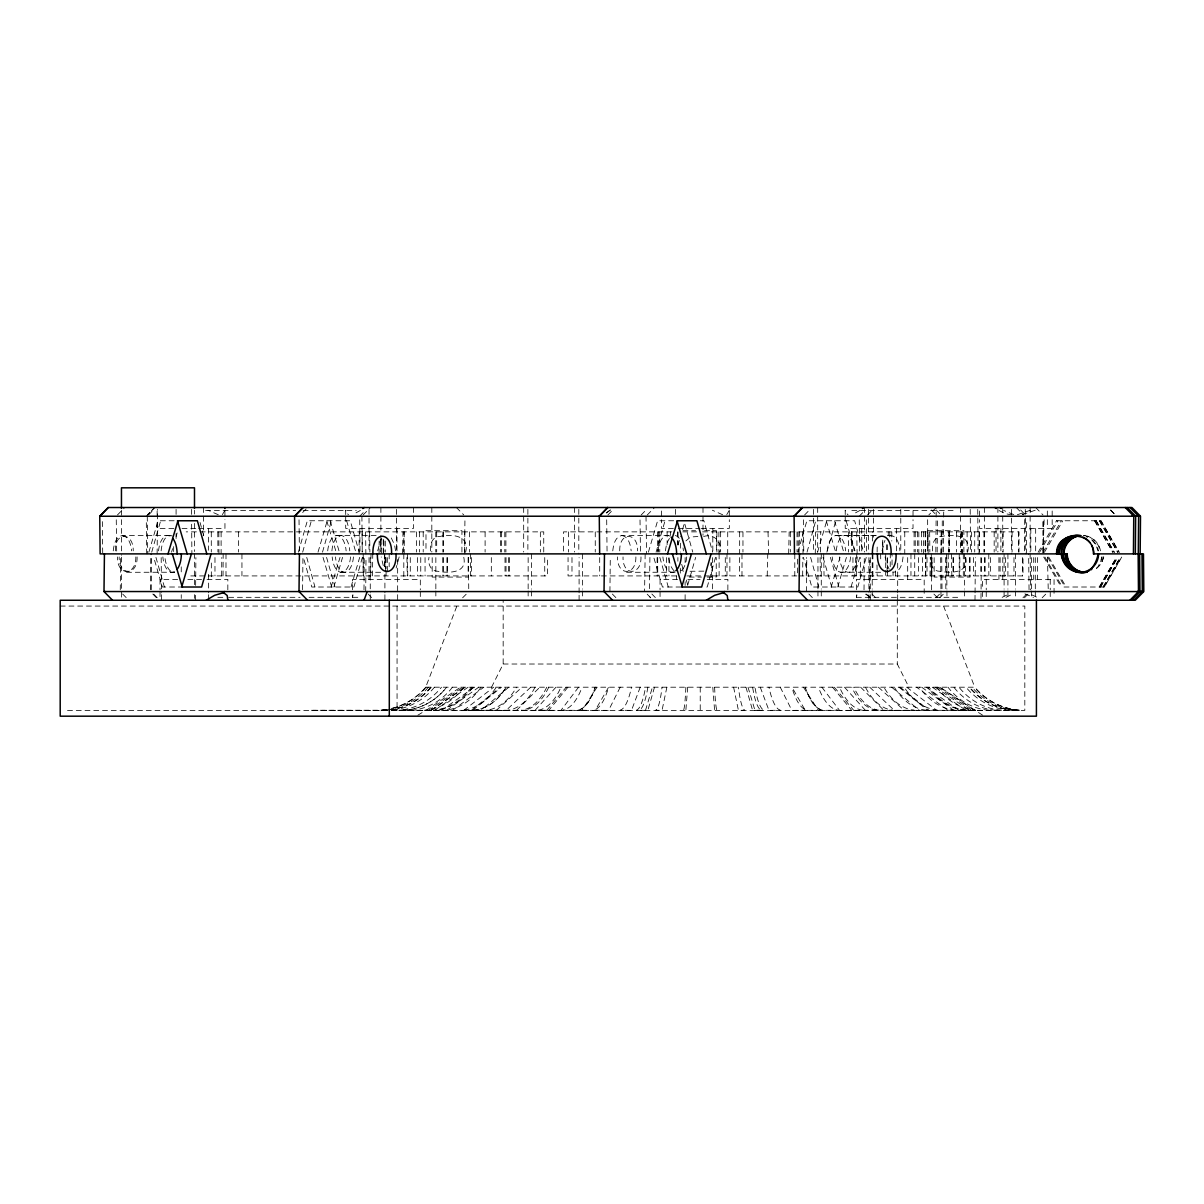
<?xml version="1.0" encoding="UTF-8"?>
<svg xmlns="http://www.w3.org/2000/svg" width="1204" height="1204" viewBox="0 0 1204 1204"><rect width="100%" height="100%" fill="white"/><g stroke="black" fill="none" stroke-linecap="round" stroke-linejoin="round"><path stroke-width="0.75" stroke-dasharray="5 3.75" d="M227.827 589.825L227.842 579.395L205.327 579.395M345.698 516.32L345.698 528.39L413.499 528.39L413.499 516.215M345.714 514.59L345.683 510.24L346.06 512.483L348.483 514.74M543.741 552.049L543.741 531.867L186.199 531.867M579.094 600.254L579.094 594.701M579.094 592.835L579.094 557.602M727.863 589.825L727.878 579.395L707.154 579.395M845.223 516.32L845.223 528.39L913.023 528.39L913.023 519.692M845.238 514.59L845.208 510.24L845.584 512.483L848.007 514.74M892.044 564.902L892.059 553.885M895.37 575.918L895.385 570.41M223.056 575.918L223.161 553.885M359.003 553.885L359.289 531.867M150.365 589.719L150.801 553.885M221.656 575.918L221.777 557.557M379.064 553.885L379.155 541.048M383.609 553.885L383.715 539.211M887.062 572.246L887.182 557.557M157.122 553.885L157.513 509.382M195.515 600.254L195.575 594.701M195.65 585.43L195.891 557.602M363.984 589.779L364.255 557.482M365.7 591.57L366.001 557.482M864.02 589.779L864.306 557.482M869.574 591.57L869.875 557.482M890.207 566.738L890.313 553.885M931.113 575.918L931.294 553.885M935.824 552.034L936.215 507.516L928.841 514.906M937.179 552.094L937.449 519.797M942.025 552.094L942.296 519.797M943.379 552.034L943.74 509.382M974.999 600.254L975.044 594.701M975.059 592.835L975.375 557.602M980.989 598.403L981.049 590.983M981.079 589.132L981.35 557.602M151.268 589.719L151.674 553.885M302.595 589.749L302.941 557.482M609.931 591.54L610.293 557.482M802.662 575.918L802.842 557.557M806.259 575.918L806.439 557.557M806.454 591.54L806.815 557.482M930.03 575.918L930.225 557.557M1024.785 519.556L1024.363 553.885M1026.35 553.885L1026.711 519.947M370.742 575.918L371.013 553.885M372.487 575.918L372.758 553.885M464.548 552.094L464.94 519.737M872.494 541.048L872.614 531.867M877.129 552.049L877.219 544.72M925.635 575.918L925.921 553.885M931.821 575.918L932.031 557.557M120.265 589.779L120.701 557.482M645.163 553.885L644.576 591.525M649.919 557.407L649.468 589.674M384.603 566.738L384.798 553.885M385.069 557.557L384.919 566.738L384.904 557.602M815.259 553.885L815.605 531.867M820.436 552.049L820.752 531.867M931.49 589.84L931.971 557.482M403.581 552.049L403.942 531.867M856.315 575.918L856.706 553.885M860.258 575.918L860.574 557.557M941.332 553.885L941.709 531.867M402.587 553.885L402.994 531.867M940.775 553.885L941.182 531.867M948.782 552.049L949.158 531.867M799.035 553.885L799.486 531.867M788.65 553.885L789.162 531.867M767.204 575.918L767.776 553.885M1044.124 519.797L1042.995 553.885L1043.115 519.797L1043.371 553.885M687.68 687.198L685.859 710.39L683.496 710.225A65.437 3.431 90 0 0 685.859 687.198M711.112 562.449L710.586 565.474M115.373 550.86C114.666 531.31 133.584 531.701 133.238 550.86M399.156 556.925L396.131 567.987M619.744 550.86C619.082 531.536 638.045 531.701 637.608 550.86M903.03 556.925C902.503 562.825 900.351 573.104 892.6 572.02M113.251 550.86C113.868 545.006 115.524 536.683 122.326 535.494L170.817 535.554M612.776 550.86C613.393 545.006 615.048 536.683 621.866 535.494L671.817 535.554M137.105 556.925C137.707 576.144 118.504 576.249 119.166 556.925M377.68 550.86L380.584 540.385M640.979 556.925C641.642 575.828 622.302 576.4 623.04 556.925M882.05 550.86L884.955 540.385M135.841 556.925C136.233 576.114 116.878 576.28 117.495 556.925M635.878 556.925C636.269 576.114 616.915 576.28 617.532 556.925M666.865 687.198L662.034 710.39L655.728 710.225A65.437 9.105 -90 0 0 662.034 687.198M224.862 510.436L222.394 514.62M729.218 510.436L726.764 514.62M1101.78 556.925L1100.938 560.191M1103.767 556.925L1101.57 563.096L1094.842 569.823M302.671 552.154L311.354 520.76M715.477 557.377L707.245 587.01L703.587 587.01M807.041 552.154L815.725 520.76M151.719 552.154L160.644 520.76M298.381 552.154L307.336 520.76L350.274 520.76L359.213 552.154M322.506 552.154L331.431 520.76M362.389 557.377L353.931 587.01L311.791 587.01L303.348 557.377M656.09 552.154L665.014 520.76M687.68 585.279L695.641 557.377M797.906 552.154L806.861 520.76L854.644 520.76L863.569 552.154M826.877 552.154L835.802 520.76M866.248 557.377L857.79 587.01L811.827 587.01L803.399 557.377M654.494 687.198L647.857 710.39L636.48 710.225A65.437 13.048 -90 0 0 645.51 687.198M171.555 552.154L172.578 548.663M176.145 536.457L177.154 532.966M351.026 587.01L359.68 557.377M677.972 545.171L680.516 536.457M682.548 529.489L684.083 524.252M851.062 587.01L859.716 557.377M148.89 552.154L158.07 520.76L177.485 520.76M318.022 552.154L327.217 520.76M333.869 587.01L342.553 557.377M648.414 552.154L657.61 520.76L677.009 520.76M817.561 552.154L826.742 520.76M837.743 587.01L846.427 557.377M331.13 587.01L340.01 557.377M645.51 710.39L652.433 687.198M831.166 587.01L840.046 557.377M640.212 687.198L631.498 710.39L620.18 710.225A65.437 16.389 -90 0 0 631.498 687.198M391.405 708.494A65.437 65.437 0 0 0 425.719 687.198L456.873 606.063M491.563 687.198L503.167 664.021L503.167 600.254M620.211 687.198L608.592 710.39L593.497 710.225A65.437 21.838 90 0 0 608.592 687.198L595.182 710.39L577.875 710.225A65.437 25.043 -90 0 0 595.182 687.198A65.437 25.043 90 0 1 577.875 710.225M1038.104 552.32L1056.51 520.76M1039.549 552.32L1057.955 520.76M1042.95 552.32L1061.356 520.76M1044.395 552.32L1062.801 520.76M1099.282 587.01L1116.59 557.046M1099.433 587.01L1116.74 557.046M1100.426 587.01L1117.733 557.046M1100.576 587.01L1117.884 557.046M1103.12 587.01L1120.412 557.046M1103.27 587.01L1120.563 557.046M1104.264 587.01L1121.571 557.046M1121.722 557.046L1104.414 587.01L1061.025 587.01M353.043 594.926L352.531 597.425L352.531 591.465M856.917 594.926L856.405 597.425L856.39 591.465M597.033 687.198L582.059 710.39L562.584 710.225A65.437 28.174 -90 0 0 582.059 687.198M685.889 540.927L690.524 537.029L697.868 536.502M380.885 539.798L381.773 538.534M578.567 687.198L560.913 710.39L537.947 710.225A65.437 33.215 -90 0 0 560.913 687.198M567.927 687.198L548.723 710.39L486.281 710.225A65.437 43.78 -90 0 0 516.546 687.198M546.736 710.39L566.181 687.198M535.027 710.39L555.962 687.198M146.256 516.23L152.306 510.014M641.175 515.011L646.036 510.014M302.655 512.498L307.547 507.516M607.869 514.996L612.761 510.014M647.24 515.011L654.585 507.516M804.573 514.996L809.464 510.014M1022.964 597.771L1026.621 594.039M1024.484 597.771L1028.141 594.023M117.435 514.981L124.764 507.516M359.71 516.215L365.805 509.999M363.126 514.981L370.441 507.516M859.235 516.215L865.33 509.999M867.497 514.981L872.373 509.999M935.929 597.771L939.587 594.054M939.752 597.771L943.424 594.054M1042.167 597.771L1045.84 594.054M154.714 507.516L147.355 514.996L154.759 507.516M148.498 514.996L153.42 510.014M462.622 597.801L466.324 594.099M516.546 710.39L539.828 687.198M530.723 687.198L506.131 710.39L462.622 710.225A65.437 48.627 -90 0 0 496.229 687.198M496.229 710.39L522.084 687.198M508.78 687.198L480.998 710.39L398.84 710.225A65.437 61.675 -90 0 0 441.477 687.198M472.66 710.39L501.496 687.198M471.321 710.39L500.337 687.198M463.706 710.39L493.685 687.198M606.199 512.949L610.548 509.698M452.463 710.39L483.857 687.198M606.364 512.949L610.864 509.698M446.624 710.39L478.756 687.198M441.477 710.39L474.256 687.198M468.145 687.198L434.463 710.39L380.494 710.225A65.437 65.437 0 0 0 389.855 708.855M430.761 710.39L464.91 687.198M431.243 710.39L465.331 687.198M428.398 710.39L462.848 687.198M426.096 710.39L460.515 687.198M360.402 510.436L352.727 514.62M859.927 510.436L852.251 514.62M417.803 715.221L425.719 710.39M1002.164 597.35L1008.651 594.144M1006.002 597.35L1012.489 594.144M1030.368 510.24L1017.305 514.74M1035.214 510.24L1022.151 514.74M889.53 535.765C897.266 534.696 899.403 544.915 899.93 550.86M703.813 571.147L689.38 571.283M434.463 687.198A65.437 63.345 -90 0 1 390.683 710.225L404.83 710.225A65.437 60.456 90 0 0 446.624 687.198A65.437 60.456 -90 0 1 404.83 710.225M822.588 710.225A65.437 25.043 -90 0 1 805.28 687.198A65.437 25.043 90 0 0 822.588 710.225L805.28 710.39L791.961 687.198M336.142 535.554L378.673 535.494M835.666 535.554L878.198 535.494M837.216 535.554L876.301 535.494M887.348 535.494L891.111 535.494M126.555 572.291L174.61 572.231A18.406 9.09 -90 0 1 164.888 556.925M626.592 572.291L675.098 572.231M386.364 710.225L310.316 710.3L394.626 710.39L391.315 710.315M205.628 510.466L295.687 510.466M303.137 510.466L356.324 510.466M851.845 510.466L956.382 510.466M700.292 520.76L703.949 520.76L712.633 552.154M1056.314 520.76L1101.043 520.76L1119.268 552.32M173.858 528.39L157.137 528.39L157.137 519.692M182.03 528.39L197.215 528.39M198.645 528.39L224.952 528.39L224.937 519.692M673.412 528.39L661.508 528.39L661.508 519.692M678.228 528.39L699.554 528.39M701.029 528.39L729.323 528.39L729.308 519.692M682.939 530.708L695.596 530.708M704.581 530.708L716.53 530.708L716.53 552.109M671.832 531.867L563.517 531.867L563.517 552.049M682.773 531.867L696.83 531.867M702.549 531.867L1019.02 531.867L1019.02 552.049M703.633 536.502C713.716 533.131 722.851 542.041 719.48 552.184M190.804 575.918L547.429 575.918L547.429 557.557M676.407 575.918L568.062 575.918L568.062 557.557M686.852 575.918L797.56 575.918L797.56 557.557M798.899 575.918L1023.009 575.918L1023.009 557.557M689.185 577.077L701.496 577.077M707.139 577.077L716.229 577.077L716.229 557.452M177.635 579.395L160.027 579.395L160.027 589.825M187.824 579.395L204.319 579.395M677.596 579.395L660.063 579.395L660.063 589.825M687.86 579.395L700.081 579.395M183.309 587.01L162.374 587.01L153.721 557.377M681.043 587.01L662.411 587.01L653.757 557.377M217.819 597.319L225.058 597.319M228.67 597.319L300.067 597.319M309.067 597.319L360.357 597.319M856.42 597.319L959.708 597.319M60.2 606.063L1024.815 606.063L1024.815 710.39L63.947 710.39M503.167 664.021L897.296 664.021L908.9 687.198M425.719 687.198L974.743 687.198A65.437 65.437 0 0 0 1019.969 710.225L947.999 710.39L916.605 687.198M840.633 572.231L883.164 572.291M340.597 572.231L383.128 572.291M1083.886 535.614L1085.556 535.765L1083.449 535.554M1011.977 514.966L1005.265 513.641L998.808 510.436M621.866 535.494C628.684 536.683 630.46 544.976 631.167 550.86M122.326 535.494C129.174 536.743 130.92 544.976 131.642 550.86M1013.783 514.62L1003.654 510.436M1100.501 550.86C1099.327 543.711 1093.608 537.436 1086.444 536.051A18.406 18.406 0 0 1 1100.08 550.86M1086.866 536.111L1088.657 536.593M683.631 571.147L680.757 570.094M1087.679 537.044L1086.143 536.593L1087.212 537.104M722.656 514.74L712.377 510.24M218.285 514.74L208.021 510.24M1031.948 594.926L1037.291 597.425M1024.92 593.858L1033.453 597.425M865.51 594.144L870.673 597.35M982.66 715.221L939.948 687.198M939.617 687.198L974.367 710.39M937.615 687.198L972.064 710.39M935.132 687.198L969.702 710.39M932.317 687.198L965.999 710.39M926.207 687.198L958.986 710.39M921.707 687.198L953.839 710.39M906.778 687.198L936.757 710.39M900.125 687.198L929.142 710.39M898.967 687.198L927.802 710.39M891.682 687.198L919.465 710.39M878.378 687.198L904.234 710.39M869.739 687.198L894.331 710.39L975.722 710.225A65.437 56.377 90 0 1 936.757 687.198M1110.359 509.999L1115.416 514.981L1110.675 509.999M860.634 687.198L883.917 710.39L914.182 710.225A65.437 43.78 90 0 1 883.917 687.198M1091.667 539.798L1095.775 544.69L1097.988 550.86M933.928 594.099L937.615 597.801M456.376 507.516L463.751 514.906M157.242 597.771L153.66 594.039M152.788 594.039L156.445 597.771M1035.696 507.516L1043.01 514.981M936.23 509.999L941.107 514.981M931.384 509.999L936.26 514.981M872.012 594.054L875.654 597.771M866.444 594.054L870.101 597.771M650.702 597.771L647.03 594.023L650.611 597.771M368.138 594.054L371.795 597.771M122.688 594.054L126.345 597.771M1020.661 510.014L1025.537 514.996M1016.281 507.516L1023.596 514.996M651.876 594.023L655.533 597.771M808.877 594.039L812.519 597.771M612.369 594.039L616.012 597.771M844.501 687.198L865.435 710.39M834.282 687.198L853.741 710.39M832.536 687.198L851.74 710.39M821.896 687.198L839.549 710.39L892.661 710.225A65.437 39.371 90 0 1 865.435 687.198M889.199 569.251L886.234 563.096L885.106 556.925M391.255 537.947L394.521 544.69L395.559 550.86M803.429 687.198L818.404 710.39L837.879 710.225A65.437 28.174 -90 0 1 818.404 687.198M1100.862 520.76L1119.073 552.32M1099.598 520.76L1117.809 552.32M1099.402 520.76L1117.628 552.32M1096.212 520.76L1114.422 552.32M1096.016 520.76L1114.227 552.32M1094.752 520.76L1112.963 552.32M1094.571 520.76L1112.782 552.32M1048.714 557.046L1066.157 587.01M1047.555 557.046L1065.013 587.01M1044.876 557.046L1062.334 587.01M1043.733 557.046L1061.191 587.01M780.252 687.198L791.871 710.39L806.966 710.225A65.437 21.838 -90 0 1 791.871 687.198M943.59 606.063L974.743 687.198M760.251 687.198L768.965 710.39L780.282 710.225A65.437 16.389 90 0 1 768.965 687.198M383.293 565.714L381.232 556.925M826.26 520.76L835.696 552.154M748.03 687.198L754.953 710.39L763.983 710.225A65.437 13.048 90 0 1 754.953 687.198M326.735 520.76L336.157 552.154M846.141 520.76L855.337 552.154M834.568 520.76L843.733 552.154M823.069 557.377L831.723 587.01M681.69 564.345L683.225 569.582M686.295 580.042L687.815 585.279M346.617 520.76L355.812 552.154M330.212 520.76L339.377 552.154M323.033 557.377L331.687 587.01M745.968 687.198L752.605 710.39L761.244 710.225A65.437 12.492 90 0 1 752.605 687.198M830.429 557.377L838.887 587.01M684.865 524.252L692.797 552.154M659.822 557.377L668.28 587.01M326.57 557.377L335.013 587.01M155.948 557.377L164.406 587.01M810.608 557.377L818.84 587.01M306.734 557.377L314.966 587.01M200.06 522.506L203.912 536.457M733.597 687.198L738.428 710.39L744.734 710.225A65.437 9.105 -90 0 1 738.428 687.198M712.783 687.198L714.604 710.39L716.967 710.225A65.437 3.431 90 0 1 714.604 687.198M768.032 531.867L768.603 553.885M1047.465 557.482L1048.278 591.57M951.461 553.885L951.852 575.918M948.15 553.885L948.556 575.918M946.735 557.557L947.081 575.918M856.736 531.867L857.128 553.885M851.77 531.867L852.116 552.049M646.006 516.26L646.563 553.885M407.343 553.885L407.75 575.918M406.922 557.557L407.238 575.918M823.702 553.885L824.048 575.918M820.09 557.557L820.375 575.918M640.016 519.947L640.468 552.139M381.156 539.211L381.382 553.885M380.283 541.048L380.449 552.049M147.264 516.23L147.701 553.885M1030.127 553.885L1030.564 589.885M1029.044 589.689L1028.637 553.885M927.878 531.867L928.164 553.885M880.636 553.885L880.741 561.23M876.994 564.902L877.144 575.918M369.628 531.867L369.884 552.049M146.692 553.885L146.286 519.902M116.261 519.797L116.713 553.885M929.654 531.867L929.864 552.049M921.481 531.867L921.722 552.049M803.399 519.827L803.76 552.094M802.782 531.867L803.023 553.885M606.696 519.827L607.087 553.885M468.386 557.482L468.777 591.646M365.61 531.867L365.865 553.885M299.028 519.827L299.42 553.885M102.34 521.618L102.716 553.885M977.738 509.382L978.13 553.885M970.198 509.382L970.559 552.034M946.6 553.885L946.916 589.132M946.931 590.983L946.991 598.403M945.561 557.482L945.847 589.779M941.724 557.482L942.01 589.779M940.655 557.602L940.941 589.132M940.956 590.983L941.016 598.403M923.348 531.867L923.543 553.885M866.308 519.797L866.579 552.094M859.265 519.797L859.566 553.885M798.071 531.867L798.267 552.049M361.907 516.215L362.208 552.094L362.208 528.39M359.74 519.797L360.041 553.885M191.511 509.382L191.556 514.936M191.632 524.222L191.903 553.885M161.185 557.602L161.486 592.835M161.502 594.701L161.547 600.254M888.236 531.867L888.266 535.539M886.535 544.72L886.596 552.049M882.833 553.885L882.728 539.211L882.743 553.885M384.618 553.885L384.723 566.738M385.972 557.557L386.048 568.574M386.063 570.41L386.093 575.918M217.804 531.867L217.939 552.049M927.637 519.737L927.772 553.885M363.202 553.885L363.307 575.918M363.066 557.557L363.141 575.918M218.842 531.867L218.962 553.885M988.785 553.885L988.86 575.918M729.293 510.993L729.308 517.961M224.922 510.993L224.937 517.961M891.788 531.867L891.788 541.048M887.559 544.72L887.574 552.049M856.39 589.749L856.375 579.395L924.19 579.395L924.19 593.301M352.516 589.749L352.501 579.395L420.316 579.395L420.316 589.825M1054.057 593.301L1054.057 579.395L982.419 579.395L982.419 589.825M1052.176 510.993L1052.176 517.961M1052.176 519.692L1052.176 528.39L979.514 528.39L979.514 519.692M1050.234 579.395L1050.234 589.825M1050.234 591.57L1050.234 596.778M1047.329 510.993L1047.329 517.961M1047.329 519.692L1047.329 528.39M1037.547 557.542L1037.547 579.395M1035.666 528.39L1035.666 552.064M1035.305 557.602L1035.305 589.132M1035.305 590.983L1035.305 598.403M1033.709 557.542L1033.709 579.395M1031.467 557.602L1031.467 589.132M1031.467 590.983L1031.467 598.403M1030.82 528.39L1030.82 553.885M1030.127 507.516L1030.127 552.034M1025.281 509.382L1025.281 553.885M1022.527 557.557L1022.527 575.918M1018.418 531.867L1018.418 552.049M1015.454 553.885L1015.454 589.132M1015.454 590.983L1015.454 598.403M1013.979 557.557L1013.979 575.918M1012.082 531.867L1012.082 552.049M1011.42 509.382L1011.42 553.885M1007.914 553.885L1007.914 589.132M1007.914 590.983L1007.914 598.403M1005.415 557.557L1005.415 575.918M1004.091 553.885L1004.091 589.132M1004.091 590.983L1004.091 598.403M1003.113 531.867L1003.113 552.049M1002.766 557.542L1002.766 579.395M1002.736 507.516L1002.736 552.034M1000.885 528.39L1000.885 553.885M1000.103 557.557L1000.103 575.918M998.929 557.542L998.929 579.395M997.89 507.516L997.89 552.034M996.039 528.39L996.039 553.885M994.173 531.867L994.173 552.049M990.621 557.557L990.621 575.918M986.242 579.395L986.242 589.825M986.242 591.57L986.242 596.778M985.022 557.557L985.022 575.918M984.737 557.557L984.737 575.918M984.631 531.867L984.631 552.049M984.36 507.516L984.36 514.484M984.36 516.215L984.36 528.39M983.924 531.867L983.924 552.049M982.419 591.57L982.419 596.778M980.899 557.557L980.899 575.918M979.514 510.993L979.514 517.961M979.559 531.867L979.559 552.049M979.093 531.867L979.093 553.885M974.713 531.867L974.713 552.049M973.389 557.557L973.389 575.918M971.523 531.867L971.523 552.049M970.078 557.452L970.078 577.077L934.154 577.077L934.154 557.452M969.386 557.557L969.386 575.918M967.595 552.184C971.989 535.344 953.764 533.673 941.648 536.502C933.687 536.382 931.294 545.818 932.814 552.184M967.113 531.867L967.113 552.049M965.728 557.317C969.355 573.405 950.498 573.27 939.782 571.283C932.649 571.433 929.503 563.367 930.948 557.317M965.548 557.557L965.548 575.918M964.509 553.885L964.509 589.132M964.509 590.983L964.509 598.403M963.877 552.109L963.877 530.708L927.938 530.708L927.938 552.109M963.305 553.885L963.305 575.918M962.267 531.867L962.267 553.885M961.921 531.867L961.921 553.885M961.183 531.867L961.183 552.049M960.476 507.516L960.476 552.034M959.844 557.557L959.844 575.918M959.227 553.885L959.227 575.918M956.503 531.867L956.503 552.049M953.417 557.557L953.417 575.918M952.996 557.557L952.996 575.918M949.444 531.867L949.444 552.049M948.902 531.867L948.902 552.049M931.354 557.557L931.354 575.918M927.02 557.557L927.02 575.918M925.741 553.885L925.741 575.918M925.68 531.867L925.68 552.049M925.154 531.867L925.154 552.049M922.55 557.557L922.55 575.918M918.833 531.867L918.833 553.885M918.517 557.557L918.517 575.918M917.403 531.867L917.403 552.049M915.236 531.867L915.236 552.049M914.724 553.885L914.724 575.918M914.092 531.867L914.092 552.049M913.023 510.993L913.023 517.961M910.961 553.885L910.961 575.918M907.681 557.542L907.681 579.395M904.761 531.867L904.761 553.885M900.773 509.382L900.773 553.885M897.687 563.171L897.687 592.835M897.687 594.701L897.687 600.254M897.296 600.254L897.296 664.021M896.513 528.39L896.513 552.064M893.052 572.246L893.052 575.918M889.786 531.867L889.786 537.375M887.483 557.557L887.483 568.574M887.483 570.41L887.483 575.918M885.692 553.885L885.692 568.574M885.692 570.41L885.692 575.918M873.397 509.382L873.397 537.195M872.9 553.885L872.9 579.395M872.208 553.885L872.208 589.132M872.208 590.983L872.208 598.403M870.296 557.602L870.296 592.835M870.296 594.701L870.296 600.254M868.897 557.602L868.897 592.835M868.897 594.701L868.897 600.254M868.611 509.382L868.611 553.885M864.412 507.516L864.412 552.034M861.733 528.39L861.733 552.064M855.623 557.557L855.623 575.918M852.944 557.557L852.944 575.918M851.95 531.867L851.95 552.049M848.549 531.867L848.549 552.049M821.279 553.885L821.279 589.132M821.279 590.983L821.279 598.403M817.952 557.602L817.952 589.132M817.952 590.983L817.952 598.403M817.682 507.516L817.682 552.034M813.483 509.382L813.483 552.034M797.033 531.867L797.033 552.049M794.79 553.885L794.79 575.918M790.321 531.867L790.321 552.049M742.958 531.867L742.958 552.049M741.98 553.885L741.98 575.918M739.662 531.867L739.662 553.885M739.391 557.557L739.391 575.918M729.865 557.557L729.865 575.918M727.713 531.867L727.713 553.885M726.975 553.885L726.975 575.918M725.29 557.557L725.29 575.918M720.639 531.867L720.639 552.049M719.119 553.885L719.119 575.918M718.893 531.867L718.893 553.885M716.907 531.867L716.907 552.049M712.813 528.39L712.813 552.064M712.512 557.602L712.512 589.132M711.368 563.005L711.368 579.395M703.001 507.516L703.001 535.344M700.231 687.198L700.231 710.39M685.121 557.602L685.121 565.022M685.121 581.713L685.121 585.43M685.121 594.701L685.121 600.254M680.606 543.185L680.606 552.109M680.29 568.153L680.29 573.51M678.033 532.033L678.033 544.78M677.882 557.557L677.882 561.23M677.656 531.867L677.656 544.72M676.588 575.753L676.588 579.395M675.61 509.382L675.61 514.936M670.538 531.867L670.538 535.539M668.942 557.557L668.942 575.918M667.121 531.867L667.121 544.72M666.429 557.557L666.429 575.918M661.508 510.993L661.508 517.961M660.063 591.57L660.063 596.778M659.762 531.867L659.762 552.049M658.498 531.867L658.498 552.049M657.7 557.557L657.7 575.918M657.414 531.867L657.414 552.049M657.113 557.557L657.113 575.918M599.697 557.557L599.697 575.918M595.258 531.867L595.258 552.049M582.405 553.885L582.405 589.132M582.405 590.983L582.405 598.403M578.808 509.382L578.808 553.885M574.624 507.516L574.624 552.034M571.99 557.557L571.99 575.918M568.484 531.867L568.484 552.049M544.735 557.557L544.735 575.918M540.355 531.867L540.355 552.049M531.476 553.885L531.476 589.132M531.476 590.983L531.476 598.403M528.15 557.602L528.15 589.132M528.15 590.983L528.15 598.403M527.879 509.382L527.879 553.885M523.68 507.516L523.68 552.034M509.488 557.557L509.488 575.918M508.374 557.557L508.374 575.918M505.906 531.867L505.906 552.049M506.026 557.557L506.026 575.918M505.018 557.557L505.018 575.918M504.792 531.867L504.792 552.049M501.541 531.867L501.541 552.049M500.548 531.867L500.548 552.049M491.322 557.557L491.322 575.918M485.107 531.867L485.107 552.049M471.426 557.557L471.426 575.918M470.463 553.885L470.463 575.918M469.575 531.867L469.575 552.049M468.13 557.452L468.13 577.077L432.191 577.077L432.191 557.452M465.632 552.184C470.027 535.344 451.801 533.673 439.686 536.502C431.739 536.382 429.331 545.818 430.851 552.184M464.789 531.867L464.789 553.885M463.781 557.317C467.408 573.405 448.55 573.27 437.835 571.283C430.701 571.433 427.555 563.367 429 557.317M461.93 552.109L461.93 530.708L425.99 530.708L425.99 552.109M447.361 557.557L447.361 575.918M446.94 557.557L446.94 575.918M443.388 531.867L443.388 552.049M443.493 557.557L443.493 575.918M442.861 531.867L442.861 552.049M442.741 557.557L442.741 575.918M436.691 531.867L436.691 552.049M435.773 531.867L435.773 552.049M435.848 557.602L435.848 589.132M435.848 590.983L435.848 598.403M431.815 507.516L431.815 552.034M425.057 557.557L425.057 575.918M423.206 531.867L423.206 552.049M420.753 557.557L420.753 575.918M420.316 591.57L420.316 596.778M419.474 531.867L419.459 552.049M417.622 557.557L417.622 575.918M416.599 531.867L416.599 552.049M413.499 507.516L413.499 514.484M410.278 557.557L410.278 575.918M404.228 531.867L404.228 553.885M403.807 553.885L403.807 579.395M397.651 559.454L397.651 592.835M397.651 594.701L397.651 600.254M396.989 528.39L396.989 552.064M397.064 606.063L397.064 710.39M396.402 509.382L396.402 553.885M389.178 553.885L389.178 566.738M387.327 557.557L387.327 572.246M385.656 557.557L385.656 572.246M385.28 541.048L385.28 552.049M384.904 574.293L384.904 592.835M384.904 594.701L384.904 600.254M383.865 541.048L383.865 552.049M383.218 539.211L383.218 553.885M380.885 507.516L380.885 533.492M380.885 535.344L380.885 552.034M370.26 557.602L370.26 592.835M370.26 594.701L370.26 600.254M369.026 509.382L369.026 552.034M369.026 557.542L369.026 579.395M241.944 553.885L241.944 575.918M238.588 531.867L238.588 552.049M225.991 553.885L225.991 575.918M221.115 531.867L221.115 553.885M214.974 557.557L214.974 575.918M211.287 531.867L211.287 552.049M211.332 563.005L211.332 579.395M208.638 574.293L208.638 592.835M208.638 594.701L208.638 600.254M208.442 528.39L208.442 550.243M203.476 507.516L203.476 535.344M194.491 510.3L194.491 514.048M194.491 523.424L194.491 551.537M194.491 553.404L194.491 585.264M194.491 594.641L194.491 598.388M181.247 566.873L181.247 574.293M181.247 594.701L181.247 598.403M176.085 509.382L176.085 514.936M176.085 533.492L176.085 540.912M173.662 546.601L173.662 552.064M160.027 591.57L160.027 596.778M157.137 510.993L157.137 517.961M121.453 510.3L121.453 517.795M121.453 519.677L121.453 555.285M121.453 557.151L121.453 598.388M995.633 710.225A65.437 60.456 -90 0 1 953.839 687.198M988.815 710.225A65.437 59.056 -90 0 1 947.999 687.198M452.463 687.198A65.437 59.056 -90 0 1 411.648 710.225M1001.623 710.225A65.437 61.675 90 0 1 958.986 687.198M1016.853 710.225A65.437 64.79 90 0 1 972.064 687.198M1014.099 710.225A65.437 64.233 90 0 1 969.702 687.198M955.585 710.225A65.437 52.254 90 0 1 919.465 687.198M535.027 687.198A65.437 39.371 -90 0 1 507.802 710.225M647.857 687.198A65.437 12.492 90 0 1 639.219 710.225M546.736 687.198A65.437 36.587 90 0 1 521.437 710.225M472.66 687.198A65.437 54.24 -90 0 1 435.156 710.225M876.708 710.225A65.437 36.12 90 0 1 851.74 687.198M1013.557 710.225A65.437 64.113 -90 0 1 969.235 687.198M1009.78 710.225A65.437 63.345 -90 0 1 965.999 687.198M879.025 710.225A65.437 36.587 90 0 1 853.741 687.198M966.857 710.225A65.437 54.556 -90 0 1 929.142 687.198M965.307 710.225A65.437 54.24 90 0 1 927.802 687.198M480.998 687.198A65.437 52.254 -90 0 1 444.878 710.225M428.398 687.198A65.437 64.79 90 0 1 383.609 710.225M430.761 687.198A65.437 64.233 90 0 1 390.984 709.698M548.723 687.198A65.437 36.12 90 0 1 523.755 710.225M471.321 687.198A65.437 54.556 -90 0 1 433.606 710.225M463.706 687.198A65.437 56.377 -90 0 1 424.741 710.225M862.515 710.225A65.437 33.215 90 0 1 839.549 687.198M431.243 687.198A65.437 64.113 90 0 1 391.526 709.698M1019.532 710.225A65.437 65.347 -90 0 1 974.367 687.198M926.327 710.225A65.437 46.264 -90 0 1 894.331 687.198M937.841 710.225A65.437 48.627 -90 0 1 904.234 687.198M426.096 687.198A65.437 65.347 -90 0 1 390.292 708.855M385.641 709.698A65.437 65.347 -90 0 1 380.931 710.225M353.449 556.925A18.406 9.09 90 0 1 344.479 572.291A18.406 9.09 90 0 1 335.495 556.925M686.701 556.925A18.406 9.09 -90 0 1 679.959 571.734M674.074 570.741A18.406 9.09 -90 0 1 668.762 556.925M857.308 556.925A18.406 9.09 90 0 1 848.338 572.291A18.406 9.09 90 0 1 839.369 556.925M1102.142 556.925A18.406 18.406 0 0 1 1098.515 565.188M1103.436 556.925A18.406 18.406 0 0 1 1095.354 569.296M674.36 571.734A18.406 9.301 90 0 1 662.907 556.925M850.581 556.925A18.406 9.316 90 0 1 841.4 572.291A18.406 9.316 90 0 1 832.22 556.925M350.545 556.925A18.406 9.301 90 0 1 341.364 572.291A18.406 9.301 90 0 1 332.184 556.925M174.324 571.734A18.406 9.316 -90 0 1 162.856 556.925M1092.75 540.355A18.406 18.406 0 0 1 1098.439 550.86M161.125 550.86A18.406 9.075 -90 0 1 172.292 536.051M331.913 550.86A18.406 9.075 -90 0 1 340.852 535.494A18.406 9.075 -90 0 1 349.792 550.86M675.188 535.554A18.406 9.075 -90 0 1 679.402 538.489M683.014 547.91A18.406 9.075 -90 0 1 683.39 550.86M665.496 550.86A18.406 9.075 -90 0 1 669.484 538.489M836.283 550.86A18.406 9.075 -90 0 1 845.223 535.494A18.406 9.075 -90 0 1 854.163 550.86M327.714 550.86A18.406 9.331 90 0 1 336.924 535.494A18.406 9.331 90 0 1 346.135 550.86M158.567 550.86A18.406 9.331 90 0 1 170.065 536.051M658.091 550.86A18.406 9.331 90 0 1 669.59 536.051M827.238 550.86A18.406 9.331 -90 0 1 836.449 535.494A18.406 9.331 -90 0 1 845.644 550.86M474.15 710.225A65.437 46.264 90 0 0 506.131 687.198A65.437 46.264 -90 0 1 474.15 710.225"/><path stroke-width="1.5" d="M1133.431 553.885L1133.762 516.215L1125.213 507.516M1135.327 553.885L1135.658 516.215L1127.11 507.516M1138.277 553.885L1138.608 516.215L1130.059 507.516M1140.158 553.885L1140.504 516.215L1131.956 507.516L108.24 507.516L99.751 516.245L100.128 553.885L1067.226 553.885C1067.075 563.713 1075.789 572.472 1085.632 572.291M104.432 553.885L103.995 591.54L112.544 600.254M299.435 553.885L299.013 591.54L307.562 600.254M604.468 553.885L604.032 591.54L612.58 600.254M799.471 553.885L799.05 591.54L807.598 600.254M224.892 508.509L224.907 507.516M729.263 508.509L729.278 507.516M396.011 553.885C397.079 578.116 376.431 576.535 377.409 553.885M896.062 553.885C897.146 577.514 876.632 577.318 877.445 553.885M372.894 553.885C372.202 529.835 392.715 530.994 391.556 553.885M872.418 553.885C871.606 530.467 892.179 530.272 891.08 553.885M1056.6 553.885C1055.622 530.272 1094.376 530.272 1093.398 553.885L1143.469 553.885L1143.8 591.57L1135.252 600.254L60.2 600.254L60.2 716.184L1036.418 716.184L1036.418 600.254M1059.114 553.885C1058.873 542.884 1069.889 533.568 1080.71 535.765M1063.96 553.885C1063.854 544.659 1071.56 536.081 1080.846 535.614M1098.214 553.885C1087.889 601.488 1032.701 545.307 1079.837 535.494M211.046 553.885L201.625 587.01L181.714 587.01L191.391 553.885M711.082 553.885L701.661 587.01L681.75 587.01L691.427 553.885M168.003 553.885L177.966 520.76M667.528 553.885L677.491 520.76M364.044 600.254L367.19 591.57L605.07 591.57M223.191 592.789L224.23 591.57L223.191 592.789L214.628 595.303L206.2 600.254M723.228 592.789L724.266 591.57L723.228 592.789L714.664 595.303L706.236 600.254M600.45 516.215L294.559 516.245L303.047 507.516L294.574 516.245L294.95 553.885M599.276 516.245L607.764 507.516L599.276 516.245L600.329 516.23M1132.317 516.245L1133.762 516.215L794.083 516.245L802.571 507.516L794.098 516.245L794.474 553.885M296.47 516.215L99.751 516.245L108.27 507.516M1129.924 600.254L1138.472 591.57L1138.141 553.885M1131.429 600.254L1139.962 591.57L1139.631 553.885M1133.762 600.254L1142.31 591.57L1141.979 553.885M362.931 508.509L364.225 507.516M862.455 508.509L863.75 507.516M1091.005 569.823L1091.832 569.251M1088.1 571.178L1089.168 570.681M1086.309 571.659L1081.809 572.291M1087.152 572.156C1075.699 574.639 1063.132 565.985 1063.403 553.885A18.406 18.406 0 0 1 1080.409 535.554M1135.056 516.23L1131.986 516.245M1139.902 516.23L1136.832 516.245M294.574 516.245L295.627 516.23M794.098 516.245L795.152 516.23M1137.163 516.245L1138.608 516.215L1134.71 516.245M795.994 516.215L599.276 516.245L599.652 553.885M300.594 591.57L104.071 591.54L105.245 591.555M800.645 591.57L604.107 591.54L605.1 591.555M1137.81 591.54L1139.962 591.57L1138.803 591.555M1140.143 591.54L1142.31 591.57L1141.136 591.555M1142.009 591.54L1143.123 591.555M367.19 591.57L299.013 591.54L300.248 591.555M800.118 591.555L799.05 591.54L1138.472 591.57L1137.298 591.555M723.8 592.819L727.246 595.513L727.863 600.254M223.763 592.819L227.21 595.513L227.827 600.254M1080.439 572.02C1071.876 570.606 1065.164 562.569 1065.239 553.885M999.787 507.516L1001.111 508.509M994.94 507.516L996.265 508.509M672.389 553.885L682.307 587.01M172.353 553.885L182.271 587.01M686.701 553.885L677.009 520.76L696.89 520.76L706.342 553.885M187.177 553.885L177.485 520.76L197.366 520.76L206.817 553.885M389.298 600.254L389.298 716.184M194.491 508.434L194.491 487.816L121.453 487.816L121.453 508.434M181.352 553.885A18.406 9.316 -90 0 1 177.138 569.296M1098.56 553.885A18.406 18.406 0 0 1 1080.665 572.291A18.406 18.406 0 0 1 1061.777 554.909A18.406 18.406 0 0 1 1078.633 535.554M681.389 553.885A18.406 9.301 90 0 1 675.82 570.741M1085.978 571.734A18.406 18.406 0 0 1 1063.057 553.885M1086.806 572.231A18.406 18.406 0 0 1 1066.879 553.885M1085.511 572.231A18.406 18.406 0 0 1 1065.585 553.885M1057.037 553.885A18.406 18.406 0 0 1 1079.958 536.051M1082.832 537.044A18.406 18.406 0 0 1 1089.966 542.583M1091.622 545.126A18.406 18.406 0 0 1 1093.849 553.885M172.879 538.489A18.406 9.331 90 0 1 177.108 553.885M671.049 537.044A18.406 9.331 90 0 1 676.633 553.885M1058.677 553.885A18.406 18.406 0 0 1 1078.603 535.554"/></g></svg>
